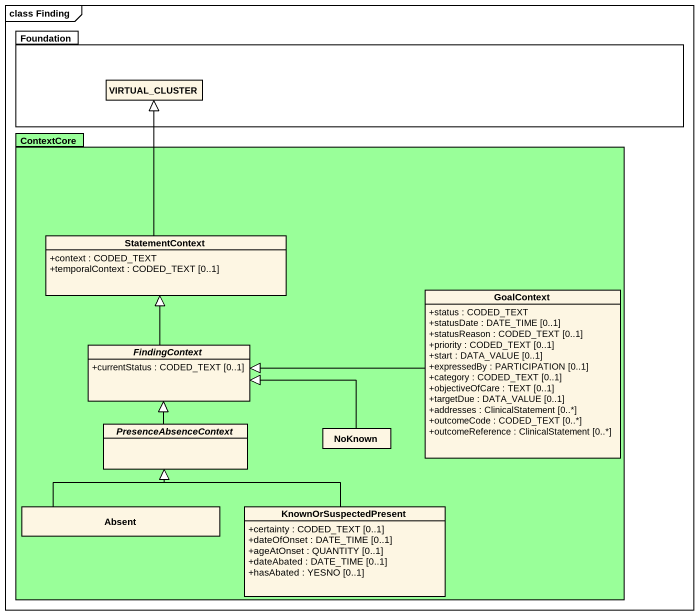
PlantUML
@startuml
mainframe class Finding
hide circle
hide empty members
skinparam classAttributeIconSize 0
package Foundation {
  class VIRTUAL_CLUSTER
}
package ContextCore #99FF99 {
  class StatementContext {
    +context : CODED_TEXT
    +temporalContext : CODED_TEXT [0..1]
  }
  class GoalContext {
    +status : CODED_TEXT
    +statusDate : DATE_TIME [0..1]
    +statusReason : CODED_TEXT [0..1]
    +priority : CODED_TEXT [0..1]
    +start : DATA_VALUE [0..1]
    +expressedBy : PARTICIPATION [0..1]
    +category : CODED_TEXT [0..1]
    +objectiveOfCare : TEXT [0..1]
    +targetDue : DATA_VALUE [0..1]
    +addresses : ClinicalStatement [0..*]
    +outcomeCode : CODED_TEXT [0..*]
    +outcomeReference : ClinicalStatement [0..*]
  }
  abstract class FindingContext {
    +currentStatus : CODED_TEXT [0..1]
  }
  abstract class PresenceAbsenceContext
  class NoKnown
  class Absent
  class KnownOrSuspectedPresent {
    +certainty : CODED_TEXT [0..1]
    +dateOfOnset : DATE_TIME [0..1]
    +ageAtOnset : QUANTITY [0..1]
    +dateAbated : DATE_TIME [0..1]
    +hasAbated : YESNO [0..1]
  }
}
StatementContext -up-|> VIRTUAL_CLUSTER
GoalContext -left-|> FindingContext
FindingContext -up-|> StatementContext
PresenceAbsenceContext -up-|> FindingContext
NoKnown -left-|> FindingContext
Absent -up-|> PresenceAbsenceContext
KnownOrSuspectedPresent -up-|> PresenceAbsenceContext
@enduml
